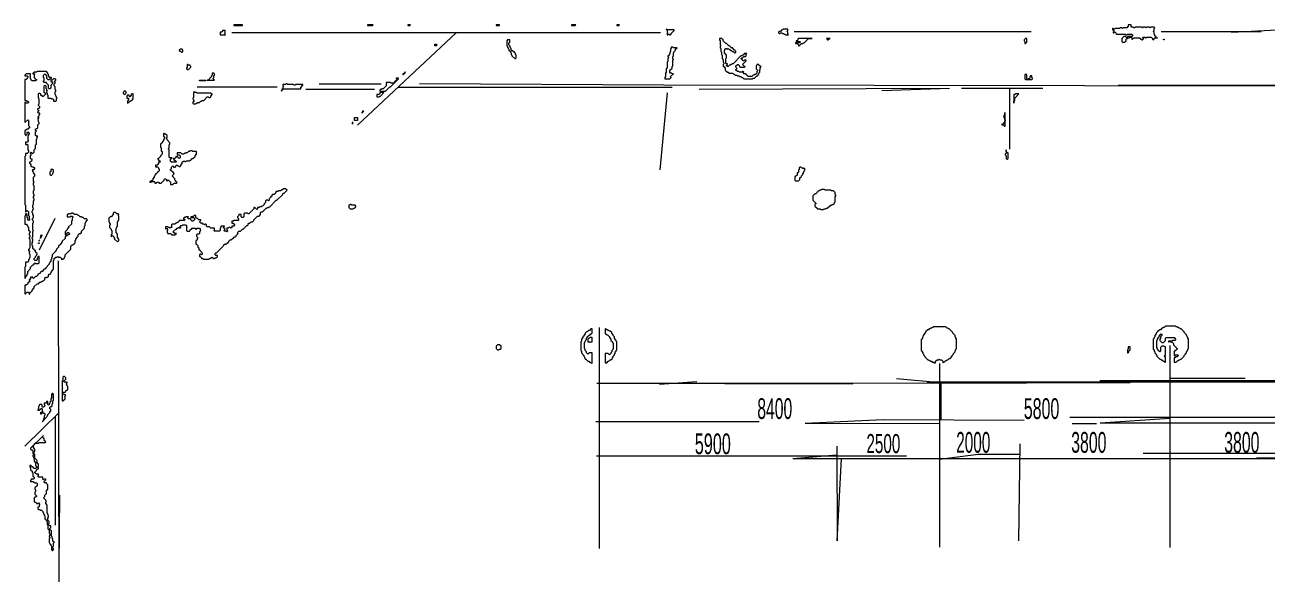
# Model space of a CAD drawing. Extents: x 6 to 4781, y 1 to 3386.
# Drawn here: x 6 to 1735, y 2622 to 3386 of the extents above; entities that cross this region are included whole.
import ezdxf

# ---------------------------------------------------------------- set-up
doc = ezdxf.new("R2010")
doc.units = 0
for name, color, linetype, lineweight in [('OCR_TEXT', 6, 'Continuous', 0), ('TRACE_CURVE', 3, 'Continuous', 0), ('TRACE_STRAIGHT', 5, 'Continuous', 0), ('TRACE_TEXT_SYMBOL', 6, 'Continuous', 0)]:
    doc.layers.add(name, color=color, linetype=linetype, lineweight=lineweight)
doc.styles.add('wqy-unicode', font='wqy-unicode.lff')

msp = doc.modelspace()

# ---------------------------------------------------------------- linework, layer by layer
at = {"layer": 'TRACE_CURVE', "color": 3}
for points in [[(23, 3321), (22, 3320), (19, 3320), (18, 3319), (17, 3319), (17, 3318), (19, 3318), (20, 3317), (19, 3316), (19, 3313), (20, 3312), (20, 3311), (21, 3311), (22, 3310), (22, 3309), (21, 3308), (16, 3308), (15, 3309), (15, 3310), (14, 3311), (14, 3314), (13, 3315), (14, 3316), (14, 3318), (8, 3318), (6, 3316), (6, 3315), (9, 3315), (10, 3314), (10, 3313), (9, 3312), (9, 3311), (8, 3310), (6, 3310), (6, 3281), (8, 3281), (9, 3280), (10, 3280), (11, 3279), (11, 3278), (10, 3277), (8, 3277), (7, 3278), (6, 3278), (6, 3250), (10, 3254), (11, 3253), (11, 3252), (12, 3251), (11, 3250), (11, 3246), (13, 3244), (10, 3241), (9, 3241), (7, 3239), (6, 3239), (6, 3234), (7, 3233), (7, 3232), (9, 3234), (9, 3236), (10, 3237), (12, 3235), (12, 3234)], [(38, 3310), (40, 3310), (41, 3311), (42, 3311), (43, 3312), (43, 3313), (41, 3313), (39, 3315), (39, 3317), (38, 3318), (38, 3319), (36, 3321), (23, 3321)], [(35, 3298), (36, 3297), (36, 3295), (37, 3294), (36, 3293), (36, 3292), (37, 3291), (37, 3289), (38, 3288), (38, 3284), (42, 3284), (43, 3283), (45, 3283), (46, 3282), (46, 3280), (49, 3280), (50, 3281), (50, 3283), (51, 3284), (50, 3285), (50, 3286), (49, 3287), (49, 3288), (48, 3289), (48, 3293), (49, 3294), (49, 3295), (48, 3296), (48, 3300), (47, 3301), (47, 3304), (48, 3305), (48, 3306), (47, 3307), (49, 3309), (49, 3310), (48, 3311), (46, 3311), (44, 3309), (42, 3309), (42, 3307), (43, 3307), (45, 3305), (42, 3302), (42, 3298), (41, 3297), (40, 3297), (39, 3298), (39, 3302), (36, 3305), (36, 3306), (33, 3306), (32, 3307), (32, 3308), (33, 3309), (33, 3312), (32, 3313), (32, 3316), (34, 3318), (35, 3317), (35, 3316), (36, 3315), (36, 3312), (38, 3310)], [(14, 3208), (15, 3209), (17, 3207), (19, 3209), (19, 3212), (21, 3214), (21, 3219), (22, 3220), (22, 3227), (23, 3228), (23, 3230), (24, 3231), (22, 3231), (21, 3232), (21, 3237), (22, 3238), (21, 3239), (21, 3241), (22, 3242), (23, 3242), (24, 3243), (24, 3247), (26, 3249), (26, 3250), (25, 3251), (25, 3254), (24, 3255), (26, 3257), (25, 3257), (24, 3258), (26, 3260), (26, 3261), (27, 3262), (27, 3263), (25, 3263), (24, 3264), (24, 3265), (26, 3267), (25, 3267), (24, 3268), (24, 3269), (25, 3270), (26, 3270), (27, 3271), (27, 3272), (25, 3274), (25, 3275), (26, 3276), (26, 3283), (25, 3284), (25, 3290), (26, 3291), (27, 3291), (28, 3290), (28, 3288), (29, 3288), (30, 3287), (32, 3287), (35, 3290), (33, 3292), (33, 3301), (34, 3302), (35, 3301), (35, 3298)], [(12, 3234), (11, 3233), (11, 3232), (10, 3231), (10, 3226), (11, 3225), (9, 3223), (7, 3223), (7, 3220), (8, 3219), (9, 3220), (10, 3219), (10, 3212), (11, 3211), (11, 3209), (9, 3207), (7, 3207), (7, 3204), (6, 3203), (6, 3136), (7, 3135), (7, 3126), (9, 3128), (11, 3126), (11, 3121), (12, 3120), (12, 3117), (13, 3116), (11, 3114), (10, 3115), (10, 3117), (9, 3118), (9, 3122), (8, 3123), (7, 3123), (7, 3121), (6, 3120), (6, 3109), (8, 3109), (9, 3108), (9, 3107), (10, 3106), (10, 3105), (11, 3104), (11, 3100), (12, 3100), (13, 3099), (13, 3097), (12, 3096), (12, 3094), (13, 3093), (13, 3091), (12, 3090), (12, 3089), (13, 3088), (13, 3076), (12, 3075), (12, 3074), (11, 3073), (11, 3072), (13, 3070), (12, 3069), (12, 3068), (13, 3067)], [(17, 3101), (17, 3110), (18, 3111), (18, 3113), (17, 3114), (17, 3115), (16, 3116), (18, 3118), (18, 3121), (17, 3122), (17, 3124), (16, 3125), (16, 3127), (17, 3128), (17, 3129), (18, 3130), (18, 3131), (17, 3132), (17, 3135), (18, 3136), (18, 3141), (19, 3142), (19, 3144), (18, 3145), (18, 3147), (19, 3148), (19, 3150), (18, 3151), (18, 3155), (19, 3156), (19, 3162), (18, 3163), (18, 3166), (19, 3167), (18, 3168), (18, 3174), (20, 3176), (20, 3178), (18, 3180), (18, 3181), (17, 3182), (17, 3183), (16, 3184), (17, 3185), (19, 3185), (20, 3186), (20, 3187), (19, 3187), (18, 3188), (16, 3188), (15, 3189), (15, 3192), (14, 3192), (13, 3193), (13, 3195), (16, 3198), (16, 3199), (15, 3199), (14, 3200), (14, 3204), (15, 3205), (15, 3206), (14, 3207), (14, 3208)], [(13, 3067), (13, 3062), (12, 3061), (12, 3060), (11, 3059), (11, 3057), (10, 3056), (7, 3056), (7, 3050), (6, 3049), (6, 3033), (7, 3034), (7, 3035), (8, 3036), (8, 3037), (9, 3038), (9, 3039), (10, 3040), (10, 3043), (14, 3047), (14, 3049), (17, 3052), (18, 3052), (19, 3053), (19, 3054), (20, 3055), (21, 3054), (25, 3054), (26, 3055), (26, 3064), (24, 3064), (24, 3062), (23, 3061), (23, 3059), (22, 3058), (20, 3058), (19, 3059), (19, 3061), (21, 3063), (21, 3064), (22, 3065), (22, 3066), (23, 3067), (23, 3068), (21, 3070), (21, 3072), (20, 3072), (19, 3073), (19, 3074), (18, 3074), (17, 3075), (17, 3078), (16, 3079), (16, 3083), (17, 3084), (16, 3085), (17, 3086), (17, 3088), (16, 3089), (16, 3090), (17, 3091), (17, 3099), (18, 3100), (17, 3101)], [(32, 2815), (14, 2797), (14, 2796), (15, 2795), (16, 2795), (17, 2794), (17, 2790), (18, 2789), (18, 2788), (17, 2787), (17, 2786), (18, 2785), (18, 2784), (19, 2783), (19, 2779), (21, 2777), (21, 2773), (22, 2772), (22, 2770), (21, 2769), (19, 2769), (17, 2771), (16, 2771), (15, 2772), (15, 2773), (13, 2773), (13, 2771), (14, 2770), (14, 2767), (16, 2765), (16, 2764), (17, 2763), (17, 2758), (18, 2758), (19, 2757), (19, 2755), (18, 2754), (15, 2754), (15, 2753), (14, 2752), (14, 2751), (17, 2751), (18, 2750), (19, 2750), (20, 2749), (22, 2749), (23, 2748), (23, 2745), (20, 2742), (20, 2740), (21, 2739), (21, 2737), (20, 2736), (20, 2733), (22, 2731), (22, 2730), (21, 2729), (20, 2729), (19, 2728), (19, 2723), (20, 2722), (21, 2722), (22, 2721), (22, 2720)], [(23, 2779), (23, 2780), (19, 2784), (20, 2785), (20, 2788), (19, 2789), (19, 2792), (20, 2793), (20, 2796), (18, 2798), (18, 2801), (21, 2804), (25, 2804), (26, 2805), (31, 2805), (32, 2804), (33, 2805), (34, 2805), (35, 2806), (33, 2808), (33, 2811), (32, 2811), (31, 2812), (31, 2814), (32, 2815)], [(43, 2682), (42, 2683), (41, 2683), (40, 2684), (41, 2685), (41, 2686), (42, 2687), (42, 2689), (41, 2689), (39, 2691), (39, 2692), (40, 2693), (40, 2695), (38, 2697), (38, 2700), (39, 2701), (39, 2702), (38, 2703), (39, 2704), (38, 2705), (38, 2706), (37, 2707), (37, 2718), (35, 2720), (35, 2722), (36, 2723), (35, 2724), (35, 2725), (32, 2728), (34, 2730), (34, 2732), (36, 2734), (36, 2738), (38, 2740), (38, 2746), (36, 2748), (36, 2749), (34, 2749), (33, 2750), (33, 2751), (35, 2753), (35, 2754), (33, 2754), (32, 2753), (31, 2754), (31, 2757), (25, 2757), (24, 2758), (25, 2759), (25, 2761), (22, 2761), (20, 2763), (20, 2764), (22, 2766), (22, 2767), (23, 2768), (24, 2768), (25, 2769), (25, 2770), (24, 2771), (25, 2772), (25, 2775), (22, 2778), (23, 2779)], [(22, 2720), (24, 2720), (25, 2721), (27, 2719), (26, 2718), (26, 2716), (25, 2715), (24, 2715), (24, 2713), (25, 2712), (27, 2712), (28, 2711), (29, 2711), (31, 2709), (31, 2708), (32, 2707), (32, 2706), (33, 2705), (33, 2704), (34, 2703), (34, 2699), (36, 2697), (36, 2696), (37, 2695), (37, 2691), (38, 2690), (38, 2685), (40, 2683), (40, 2679), (41, 2678), (41, 2676), (40, 2675), (40, 2674), (41, 2673), (41, 2672), (40, 2671), (40, 2666), (41, 2665), (41, 2664), (42, 2663), (42, 2662), (44, 2660), (43, 2659), (43, 2656), (44, 2655), (45, 2655), (46, 2656), (46, 2657), (45, 2658), (45, 2660), (46, 2661), (46, 2665), (47, 2666), (47, 2667), (46, 2667), (45, 2668), (45, 2671), (44, 2672), (44, 2674), (43, 2675), (43, 2679), (42, 2680), (43, 2681), (43, 2682)]]:
    msp.add_lwpolyline(points, dxfattribs=at)
at = {"layer": 'TRACE_STRAIGHT', "color": 5}
for p, q in [((294, 3375.4), (891, 3375.4)), ((469, 3246.6), (606.8, 3375.4)), ((1077, 3376.9), (1407, 3376.9)), ((1588, 3377), (1727, 3377)), ((1685.7, 3376), (1767.7, 3380)), ((415.6, 3303.9), (501.9, 3303.9)), ((555.3, 3304.6), (895.8, 3302.6)), ((246.1, 3300), (357.1, 3300)), ((397, 3296.5), (493, 3296.5)), ((525.3, 3299.2), (907.3, 3299.2)), ((900.3, 3291.4), (890, 3184.4)), ((895.8, 3302.6), (2296.9, 3300.6)), ((944.8, 3296.6), (1293.5, 3297.9)), ((1199.3, 3294.9), (1293.5, 3297.9)), ((1310, 3298), (1423, 3298)), ((1377, 3298), (1377, 3213)), ((1528, 3302.3), (2284.6, 3302.7)), ((26.3, 3073.2), (48.3, 3117.1)), ((52.2, 3057.9), (53.4, 2573.7)), ((805.4, 2965), (805.4, 2657.5)), ((1600, 2940), (1600, 2658.8)), ((1279.5, 2915), (1279.5, 2659.4)), ((889.4, 2886.4), (941.5, 2889.8)), ((1219.3, 2894.3), (1281.4, 2888.6)), ((1262, 2889.5), (1961.3, 2889.5)), ((1279.5, 2888.6), (1544.6, 2888.6)), ((1281.4, 2889.5), (1281.4, 2836.6)), ((1502.5, 2891.1), (2618, 2891.1)), ((1600, 2894.4), (1705.1, 2894.4)), ((802.5, 2887.5), (1400.5, 2888.2)), ((802.5, 2887.5), (1158.7, 2886.9)), ((6, 2800), (54, 2847)), ((48.1, 2841.2), (48.1, 2690.2)), ((1092.3, 2831.9), (1200.7, 2836.9)), ((1200.7, 2836.9), (1397, 2836.2)), ((1460.7, 2840.2), (2445, 2840.2)), ((1503, 2832.3), (1600, 2838.9)), ((801, 2834.1), (1028.1, 2834.1)), ((1092.3, 2831.9), (1279.5, 2831.3)), ((1464, 2831.5), (1498, 2831.5)), ((1503, 2832.3), (1901, 2832.3)), ((1389.6, 2668.5), (1391.5, 2803)), ((801.9, 2786.6), (1233.5, 2786.6)), ((1075.3, 2783), (1136.6, 2788)), ((1136.6, 2800), (1137.1, 2668.3)), ((1279.5, 2781.7), (1333.1, 2789)), ((1333.1, 2789), (1391.3, 2789)), ((1563, 2790), (1888, 2790)), ((1075.3, 2783), (1815.5, 2783)), ((1137.1, 2668.3), (1143, 2783)), ((1720.5, 2783.6), (2703, 2783.6)), ((53.4, 2573.7), (54.6, 2731.6))]:
    msp.add_line(p, q, dxfattribs=at)
at = {"layer": 'TRACE_TEXT_SYMBOL', "color": 6}
for points in [[(281, 3378), (281, 3377), (280, 3376), (278, 3376), (278, 3372), (284, 3372), (285, 3371), (285, 3374), (284, 3375), (285, 3376), (285, 3378)], [(297, 3386), (297, 3385), (309, 3385), (309, 3386)], [(483, 3386), (483, 3385), (490, 3385), (491, 3386)], [(539, 3386), (539, 3385), (542, 3385), (543, 3386)], [(662, 3386), (662, 3385), (667, 3385), (667, 3386)], [(767, 3386), (767, 3385), (772, 3385), (773, 3386)], [(830, 3386), (830, 3385), (833, 3385), (834, 3386)], [(899, 3380), (900, 3379), (900, 3376), (901, 3375), (900, 3374), (900, 3372), (901, 3372), (902, 3373), (903, 3373), (904, 3372), (905, 3372), (906, 3373), (906, 3374), (910, 3378), (910, 3379), (900, 3379)], [(1062, 3380), (1061, 3379), (1060, 3379), (1058, 3377), (1056, 3377), (1055, 3376), (1055, 3375), (1056, 3374), (1057, 3374), (1058, 3375), (1060, 3375), (1061, 3374), (1062, 3374), (1063, 3373), (1064, 3373), (1065, 3372), (1069, 3372), (1068, 3373), (1068, 3376), (1067, 3377), (1068, 3378), (1068, 3380)], [(577, 3359), (579, 3359), (579, 3357), (577, 3357)], [(678, 3365), (677, 3364), (677, 3357), (678, 3356), (678, 3355), (679, 3354), (679, 3353), (680, 3352), (680, 3351), (682, 3349), (682, 3348), (683, 3347), (683, 3345), (684, 3344), (684, 3343), (688, 3339), (689, 3339), (690, 3340), (690, 3344), (689, 3345), (689, 3346), (688, 3347), (688, 3348), (687, 3348), (685, 3350), (684, 3350), (683, 3351), (683, 3353), (682, 3354), (682, 3355), (681, 3356), (681, 3357), (680, 3358), (680, 3361), (681, 3362), (681, 3365)], [(1083, 3367), (1082, 3366), (1082, 3365), (1081, 3364), (1080, 3364), (1080, 3363), (1085, 3363), (1086, 3362), (1085, 3361), (1079, 3361), (1079, 3360), (1081, 3360), (1083, 3358), (1083, 3357), (1084, 3357), (1087, 3360), (1089, 3360), (1090, 3361), (1091, 3361), (1097, 3367), (1102, 3367)], [(1122, 3367), (1123, 3366), (1123, 3365), (1124, 3365), (1126, 3367), (1127, 3367)], [(1399, 3367), (1397, 3365), (1397, 3364), (1398, 3363), (1398, 3360), (1399, 3360), (1401, 3362), (1401, 3367)], [(1591, 3366), (1592, 3366), (1592, 3365), (1591, 3365)], [(222, 3352), (221, 3351), (221, 3350), (222, 3350), (224, 3348), (225, 3348), (226, 3349), (226, 3351), (225, 3352)], [(906, 3355), (906, 3353), (905, 3352), (905, 3349), (904, 3348), (904, 3346), (903, 3345), (903, 3344), (902, 3343), (901, 3343), (901, 3342), (902, 3341), (902, 3340), (901, 3339), (901, 3335), (900, 3334), (900, 3326), (899, 3325), (899, 3320), (898, 3319), (898, 3314), (897, 3313), (897, 3311), (904, 3311), (906, 3313), (905, 3314), (909, 3318), (907, 3318), (906, 3319), (905, 3319), (904, 3320), (904, 3323), (907, 3326), (907, 3328), (908, 3329), (908, 3337), (909, 3338), (908, 3339), (908, 3342), (909, 3343), (909, 3347), (910, 3348), (910, 3349), (912, 3351), (912, 3352), (914, 3354), (909, 3354), (908, 3355)], [(232, 3331), (232, 3327), (231, 3326), (231, 3325), (232, 3324), (234, 3324), (237, 3327), (237, 3328), (236, 3329), (236, 3330), (234, 3330), (233, 3331)], [(249, 3309), (258, 3309), (258, 3308), (249, 3308)], [(267, 3319), (267, 3316), (266, 3315), (266, 3314), (261, 3309), (260, 3309), (270, 3309), (268, 3311), (268, 3312), (269, 3313), (269, 3315), (270, 3316), (270, 3318), (269, 3319)], [(370, 3304), (369, 3303), (365, 3303), (365, 3301), (366, 3300), (365, 3299), (365, 3297), (364, 3296), (364, 3295), (363, 3294), (366, 3297), (390, 3297), (390, 3299), (393, 3302), (393, 3303), (383, 3303), (382, 3302), (381, 3302), (380, 3303), (372, 3303), (371, 3304)], [(523, 3312), (523, 3311), (524, 3310), (524, 3309), (523, 3308), (522, 3308), (519, 3305), (516, 3305), (515, 3306), (509, 3306), (509, 3305), (510, 3304), (509, 3303), (509, 3301), (505, 3297), (503, 3297), (502, 3296), (501, 3296), (500, 3295), (500, 3294), (508, 3294), (514, 3300), (515, 3300), (526, 3311), (526, 3312)], [(535, 3320), (535, 3319), (534, 3318), (532, 3318), (532, 3317), (533, 3317), (536, 3320)], [(1398, 3317), (1398, 3311), (1399, 3310), (1408, 3310), (1409, 3311), (1409, 3312), (1408, 3313), (1408, 3315), (1406, 3315), (1405, 3314), (1405, 3312), (1404, 3311), (1403, 3311), (1402, 3310), (1401, 3311), (1401, 3317)], [(144, 3294), (144, 3293), (143, 3292), (143, 3291), (145, 3289), (147, 3291), (147, 3293), (146, 3294)], [(155, 3290), (154, 3289), (154, 3288), (152, 3286), (151, 3287), (151, 3288), (149, 3288), (148, 3287), (148, 3284), (150, 3284), (151, 3283), (150, 3282), (150, 3281), (149, 3280), (149, 3277), (152, 3280), (153, 3280), (154, 3281), (155, 3281), (157, 3283), (157, 3290)], [(242, 3293), (241, 3292), (241, 3285), (240, 3284), (240, 3283), (241, 3282), (241, 3281), (242, 3280), (241, 3279), (240, 3279), (240, 3277), (241, 3276), (244, 3276), (245, 3277), (246, 3277), (247, 3278), (249, 3278), (251, 3280), (252, 3280), (253, 3281), (255, 3281), (260, 3286), (261, 3286), (262, 3285), (264, 3285), (265, 3286), (265, 3287), (267, 3289), (267, 3290), (266, 3290), (265, 3291), (246, 3291), (245, 3292), (243, 3292)], [(500, 3292), (500, 3290), (499, 3289), (496, 3289), (496, 3286), (499, 3286), (500, 3287), (501, 3287), (506, 3292)], [(1385, 3290), (1384, 3289), (1383, 3289), (1383, 3277), (1383, 3280), (1384, 3281), (1384, 3284), (1390, 3290)], [(465, 3257), (469, 3257), (469, 3253), (465, 3253)], [(476, 3266), (476, 3265), (475, 3264), (475, 3263), (478, 3266)], [(1371, 3264), (1370, 3263), (1370, 3261), (1369, 3260), (1369, 3257), (1370, 3256), (1370, 3255), (1371, 3254), (1371, 3253), (1370, 3252), (1370, 3251), (1369, 3250), (1369, 3249), (1368, 3248), (1366, 3248), (1366, 3247), (1368, 3247), (1370, 3245), (1371, 3245)], [(463, 3251), (462, 3250), (462, 3248), (462, 3250)], [(1372, 3212), (1372, 3207), (1371, 3206), (1371, 3205), (1372, 3204), (1372, 3200), (1373, 3199), (1374, 3199), (1375, 3200), (1375, 3208), (1374, 3208), (1372, 3210)], [(42, 3185), (42, 3182), (41, 3181), (41, 3178), (42, 3177), (43, 3177), (45, 3179), (45, 3180), (46, 3181), (46, 3184), (45, 3185)], [(1085, 3188), (1084, 3187), (1084, 3185), (1083, 3184), (1083, 3181), (1082, 3180), (1081, 3180), (1081, 3177), (1079, 3175), (1078, 3175), (1078, 3170), (1079, 3169), (1083, 3169), (1085, 3171), (1085, 3173), (1087, 3175), (1087, 3176), (1089, 3178), (1089, 3179), (1090, 3180), (1090, 3181), (1091, 3182), (1091, 3183), (1092, 3184), (1092, 3186), (1089, 3186), (1088, 3187), (1087, 3187), (1086, 3188)], [(1115, 3157), (1114, 3156), (1113, 3156), (1112, 3155), (1111, 3155), (1107, 3151), (1106, 3151), (1103, 3148), (1103, 3142), (1107, 3138), (1107, 3137), (1106, 3136), (1106, 3134), (1109, 3131), (1109, 3130), (1113, 3130), (1114, 3129), (1118, 3129), (1119, 3130), (1121, 3130), (1122, 3131), (1123, 3131), (1126, 3134), (1127, 3134), (1128, 3135), (1129, 3135), (1130, 3136), (1131, 3136), (1133, 3138), (1133, 3139), (1134, 3140), (1134, 3147), (1135, 3148), (1135, 3149), (1134, 3150), (1134, 3153), (1132, 3155), (1129, 3155), (1128, 3156), (1120, 3156), (1119, 3157)], [(459, 3136), (458, 3135), (457, 3135), (457, 3132), (459, 3130), (463, 3130), (464, 3131), (465, 3131), (467, 3133), (467, 3134), (466, 3135), (461, 3135), (460, 3136)], [(130, 3125), (129, 3124), (129, 3122), (126, 3119), (125, 3119), (123, 3117), (123, 3112), (124, 3111), (124, 3110), (125, 3109), (125, 3108), (124, 3107), (124, 3104), (126, 3102), (126, 3101), (127, 3100), (127, 3095), (126, 3094), (126, 3091), (128, 3093), (130, 3091), (130, 3090), (131, 3089), (131, 3088), (135, 3084), (137, 3086), (137, 3088), (135, 3090), (135, 3095), (133, 3097), (133, 3099), (132, 3100), (133, 3101), (133, 3103), (134, 3104), (134, 3105), (135, 3106), (135, 3112), (136, 3113), (136, 3114), (137, 3115), (137, 3120), (136, 3121), (137, 3122), (136, 3123), (134, 3123), (132, 3125)], [(25, 3083), (26, 3083), (26, 3082), (25, 3082)], [(27, 3087), (26, 3086), (26, 3085), (26, 3086)], [(30, 3094), (29, 3093), (28, 3093), (28, 3089), (28, 3090), (29, 3091), (29, 3092), (30, 3093)], [(794, 2963), (792, 2961), (791, 2961), (789, 2959), (788, 2959), (786, 2957), (786, 2956), (784, 2954), (784, 2953), (783, 2952), (783, 2951), (781, 2949), (781, 2946), (780, 2945), (780, 2933), (781, 2932), (781, 2930), (783, 2928), (783, 2927), (784, 2926), (784, 2925), (785, 2924), (785, 2923), (786, 2922), (786, 2921), (787, 2921), (790, 2918), (791, 2918), (792, 2917), (793, 2917), (794, 2916), (795, 2916), (796, 2915), (796, 2930), (792, 2930), (790, 2928), (788, 2930), (788, 2931), (786, 2933), (786, 2935), (785, 2936), (785, 2944), (786, 2945), (786, 2946), (787, 2947), (787, 2948), (788, 2949), (788, 2950), (789, 2951), (789, 2952), (792, 2955), (793, 2955), (794, 2956), (795, 2956), (796, 2957), (796, 2963)], [(814, 2963), (814, 2956), (815, 2956), (816, 2955), (817, 2955), (820, 2952), (820, 2951), (822, 2949), (822, 2947), (824, 2945), (824, 2944), (825, 2943), (825, 2935), (823, 2933), (823, 2931), (822, 2930), (822, 2929), (820, 2927), (818, 2929), (814, 2929), (814, 2916), (816, 2916), (818, 2918), (819, 2918), (821, 2920), (822, 2920), (824, 2922), (824, 2923), (825, 2924), (825, 2925), (827, 2927), (827, 2928), (828, 2929), (828, 2931), (829, 2932), (829, 2933), (830, 2934), (830, 2945), (829, 2946), (829, 2947), (828, 2948), (828, 2949), (827, 2950), (827, 2952), (825, 2954), (825, 2955), (823, 2957), (823, 2958), (821, 2960), (820, 2960), (819, 2961), (818, 2961), (817, 2962), (816, 2962), (815, 2963)], [(664, 2941), (662, 2939), (662, 2936), (664, 2934), (666, 2934), (667, 2935), (668, 2935), (669, 2936), (669, 2939), (667, 2941)], [(793, 2951), (792, 2950), (791, 2950), (790, 2949), (790, 2945), (792, 2945), (793, 2944), (794, 2945), (796, 2945), (796, 2951)], [(1542, 2938), (1542, 2935), (1541, 2934), (1541, 2930), (1542, 2930), (1543, 2931), (1543, 2932), (1545, 2934), (1545, 2938)], [(60, 2897), (59, 2896), (59, 2892), (58, 2891), (58, 2882), (59, 2881), (58, 2880), (58, 2863), (59, 2863), (62, 2866), (62, 2867), (61, 2868), (62, 2869), (62, 2870), (63, 2871), (62, 2871), (61, 2872), (60, 2872), (59, 2873), (59, 2874), (60, 2875), (62, 2875), (63, 2876), (63, 2877), (64, 2878), (65, 2878), (66, 2879), (66, 2883), (65, 2884), (65, 2885), (64, 2886), (64, 2887), (65, 2888), (65, 2889), (61, 2889), (60, 2890), (63, 2893), (63, 2895), (61, 2897)]]:
    msp.add_lwpolyline(points, close=True, dxfattribs=at)
for points in [[(1542, 3386), (1542, 3384), (1540, 3382), (1535, 3382), (1534, 3381), (1533, 3382), (1531, 3382), (1530, 3381), (1524, 3381), (1523, 3380), (1522, 3380), (1521, 3381), (1520, 3381), (1520, 3379), (1521, 3379), (1522, 3378), (1522, 3377), (1521, 3376), (1521, 3375), (1522, 3375), (1523, 3376), (1524, 3376), (1525, 3375), (1525, 3374), (1526, 3373), (1538, 3373), (1539, 3372), (1540, 3372), (1541, 3373), (1547, 3373), (1548, 3372), (1548, 3371), (1547, 3370), (1541, 3370), (1541, 3369), (1540, 3368), (1538, 3370), (1536, 3370), (1533, 3367), (1533, 3363), (1535, 3361), (1536, 3362), (1537, 3362), (1539, 3364), (1539, 3366), (1540, 3367), (1541, 3367), (1542, 3368), (1544, 3368), (1545, 3369), (1546, 3369), (1547, 3368), (1547, 3366), (1548, 3366), (1550, 3368), (1558, 3368), (1559, 3367), (1559, 3366), (1560, 3366), (1561, 3365), (1562, 3365), (1564, 3367), (1563, 3367), (1562, 3368)], [(1562, 3368), (1563, 3369), (1565, 3369), (1566, 3368), (1567, 3368), (1568, 3369), (1574, 3369), (1576, 3367), (1576, 3366), (1577, 3365), (1578, 3366), (1578, 3367), (1579, 3368), (1583, 3368), (1582, 3368), (1579, 3371), (1579, 3372), (1578, 3373), (1578, 3376), (1577, 3377), (1578, 3378), (1578, 3381), (1579, 3382), (1578, 3383), (1573, 3383), (1572, 3382), (1571, 3383), (1568, 3383), (1567, 3382), (1566, 3383), (1563, 3383), (1562, 3382), (1561, 3383), (1552, 3383), (1551, 3382), (1550, 3382), (1549, 3383), (1547, 3383), (1546, 3384), (1546, 3386), (1542, 3386)], [(973, 3367), (973, 3365), (974, 3364), (974, 3358), (975, 3357), (974, 3356), (974, 3354), (975, 3353), (975, 3349), (976, 3348), (976, 3345), (977, 3344), (977, 3339), (978, 3338), (978, 3334), (979, 3333), (979, 3332), (978, 3331), (978, 3328), (979, 3328), (981, 3326), (981, 3323), (984, 3320), (985, 3320), (986, 3319), (991, 3319), (992, 3318), (993, 3318), (995, 3316), (997, 3316), (998, 3315), (1000, 3315), (1001, 3314), (1003, 3314), (1004, 3313), (1005, 3313), (1007, 3311), (1019, 3311), (1020, 3312), (1022, 3312), (1025, 3315), (1026, 3315), (1027, 3316), (1027, 3317), (1028, 3318), (1028, 3319), (1029, 3320), (1029, 3324), (1030, 3325), (1029, 3326), (1031, 3328), (1030, 3328), (1028, 3330), (1028, 3331), (1025, 3331), (1025, 3330), (1024, 3329), (1024, 3325), (1026, 3323), (1026, 3322), (1025, 3321), (1025, 3319), (1023, 3317), (1022, 3317)], [(983, 3330), (984, 3331), (984, 3332), (983, 3332), (982, 3333), (982, 3339), (983, 3340), (983, 3344), (980, 3347), (980, 3351), (982, 3353), (983, 3353), (984, 3352), (985, 3353), (986, 3352), (987, 3352), (988, 3351), (989, 3351), (991, 3349), (992, 3349), (994, 3347), (995, 3347), (996, 3348), (996, 3349), (995, 3350), (995, 3351), (994, 3351), (991, 3354), (990, 3354), (987, 3357), (986, 3357), (983, 3360), (982, 3360), (978, 3364), (978, 3365), (976, 3367), (973, 3367)], [(1022, 3317), (1021, 3316), (1020, 3316), (1018, 3314), (1013, 3314), (1011, 3316), (1011, 3317), (1010, 3317), (1009, 3318), (1007, 3318), (1006, 3319), (1007, 3320), (1006, 3321), (1005, 3321), (1004, 3320), (1001, 3320), (1000, 3321), (998, 3321), (996, 3323), (996, 3324), (997, 3325), (997, 3326), (996, 3327), (996, 3329), (998, 3331), (999, 3331), (1001, 3329), (1001, 3328), (1002, 3327), (1008, 3327), (1009, 3328), (1008, 3328), (1005, 3331), (1010, 3336), (1010, 3337), (1008, 3337), (1007, 3336), (1006, 3336), (1005, 3337), (1005, 3338), (1004, 3338), (1003, 3339), (1004, 3340), (1005, 3340), (1007, 3342), (1009, 3342), (1010, 3343), (1010, 3345), (1011, 3346), (1008, 3346), (1006, 3344), (1005, 3344), (1004, 3343), (1003, 3343), (992, 3332), (991, 3332), (990, 3331), (989, 3331), (988, 3330), (987, 3330), (985, 3328), (984, 3328), (983, 3329), (983, 3330)], [(199, 3235), (199, 3231), (201, 3229), (200, 3228), (200, 3227), (199, 3226), (199, 3225), (197, 3223), (197, 3222), (195, 3220), (195, 3216), (196, 3215), (196, 3211), (197, 3210), (197, 3206), (195, 3204), (195, 3203), (192, 3200), (191, 3200), (191, 3199), (193, 3197), (194, 3197), (195, 3196), (194, 3195), (192, 3195), (192, 3193), (190, 3191), (188, 3191), (188, 3189), (189, 3188), (190, 3189), (192, 3187), (192, 3186), (193, 3185), (193, 3183), (191, 3181), (190, 3181), (190, 3180), (189, 3179), (188, 3179), (188, 3178), (187, 3177), (187, 3176), (186, 3175), (186, 3174), (184, 3172), (184, 3170), (183, 3169), (182, 3169), (181, 3168), (180, 3168), (180, 3167), (182, 3167), (183, 3168), (186, 3168), (187, 3167), (187, 3166), (189, 3166), (190, 3167), (192, 3167), (193, 3166), (196, 3166), (200, 3170), (200, 3171)], [(234, 3210), (232, 3208), (230, 3208), (229, 3207), (228, 3207), (227, 3206), (225, 3206), (223, 3208), (218, 3208), (218, 3206), (219, 3205), (221, 3205), (222, 3204), (222, 3201), (221, 3200), (219, 3202), (219, 3203), (216, 3203), (216, 3201), (215, 3200), (213, 3200), (213, 3199), (214, 3198), (215, 3198), (217, 3196), (216, 3195), (210, 3195), (209, 3196), (209, 3199), (211, 3201), (208, 3201), (207, 3202), (207, 3212), (206, 3213), (206, 3214), (207, 3215), (207, 3219), (208, 3220), (208, 3222), (204, 3226), (204, 3227), (203, 3228), (203, 3229), (204, 3230), (204, 3232), (202, 3234), (201, 3234), (200, 3235), (199, 3235)], [(200, 3171), (201, 3172), (202, 3172), (203, 3171), (203, 3169), (204, 3169), (205, 3170), (206, 3170), (209, 3167), (209, 3164), (212, 3164), (214, 3166), (217, 3166), (218, 3167), (217, 3167), (216, 3168), (216, 3169), (215, 3170), (215, 3172), (211, 3176), (214, 3179), (213, 3180), (213, 3181), (212, 3181), (209, 3184), (209, 3185), (210, 3186), (210, 3188), (212, 3190), (213, 3189), (213, 3188), (215, 3188), (216, 3189), (216, 3190), (217, 3191), (218, 3191), (219, 3190), (220, 3190), (221, 3189), (222, 3189), (223, 3190), (223, 3191), (225, 3193), (225, 3195), (226, 3196), (227, 3196), (228, 3197), (229, 3196), (230, 3196), (231, 3197), (235, 3197), (236, 3198), (237, 3198), (239, 3200), (240, 3200), (243, 3203), (243, 3204), (245, 3206), (245, 3210), (240, 3210), (239, 3211), (236, 3211), (235, 3210), (234, 3210)], [(289, 3083), (290, 3084), (290, 3085), (292, 3087), (293, 3087), (295, 3089), (296, 3089), (298, 3091), (299, 3091), (300, 3092), (300, 3093), (303, 3096), (302, 3097), (304, 3099), (306, 3099), (309, 3102), (310, 3102), (315, 3107), (316, 3107), (317, 3108), (317, 3109), (318, 3110), (319, 3110), (321, 3112), (323, 3112), (325, 3114), (325, 3115), (330, 3120), (332, 3120), (334, 3122), (334, 3125), (335, 3126), (337, 3126), (342, 3131), (343, 3131), (344, 3132), (345, 3132), (346, 3133), (347, 3133), (356, 3142), (357, 3142), (365, 3150), (365, 3151), (366, 3152), (367, 3152), (371, 3156), (369, 3158), (366, 3158)], [(366, 3158), (364, 3156), (363, 3156), (362, 3155), (359, 3155), (358, 3154), (356, 3154), (355, 3153), (355, 3152), (353, 3150), (351, 3150), (350, 3149), (350, 3148), (349, 3147), (348, 3147), (348, 3146), (346, 3144), (346, 3142), (345, 3141), (344, 3142), (342, 3142), (341, 3141), (341, 3139), (339, 3137), (339, 3136), (337, 3134), (336, 3134), (335, 3133), (333, 3133), (332, 3132), (330, 3132), (330, 3130), (329, 3129), (326, 3132), (325, 3132), (325, 3130), (318, 3123), (317, 3123), (316, 3124), (312, 3124), (311, 3123), (311, 3119), (310, 3118), (308, 3118), (307, 3119), (307, 3122), (304, 3122), (304, 3121), (302, 3119), (302, 3118), (303, 3117), (303, 3116), (304, 3115), (303, 3114), (297, 3114), (296, 3113), (294, 3113), (294, 3110), (296, 3110), (298, 3108), (298, 3107), (297, 3106), (294, 3106), (294, 3104)], [(71, 3124), (70, 3123), (67, 3123), (66, 3122), (65, 3122), (65, 3119), (69, 3119), (70, 3120), (72, 3120), (73, 3119), (73, 3118), (72, 3117), (72, 3114), (71, 3113), (71, 3109), (67, 3105), (67, 3104), (65, 3102), (65, 3101), (62, 3098), (62, 3094), (63, 3094), (66, 3097), (67, 3097), (68, 3096), (68, 3095), (67, 3094), (66, 3094), (64, 3092), (63, 3092), (62, 3091), (62, 3089), (58, 3085), (58, 3084), (56, 3082), (56, 3081), (53, 3078), (53, 3077), (50, 3074), (50, 3073), (49, 3072), (49, 3071), (44, 3066), (44, 3063), (43, 3062), (43, 3060), (42, 3059), (42, 3057), (41, 3056), (41, 3055), (40, 3054), (40, 3053), (35, 3048), (35, 3047), (34, 3046), (33, 3046), (30, 3043), (29, 3043), (28, 3042), (28, 3041), (27, 3040), (26, 3040), (25, 3039), (24, 3039)], [(57, 3061), (57, 3059), (58, 3060), (59, 3060), (61, 3062), (61, 3063), (62, 3064), (62, 3066), (70, 3074), (70, 3078), (72, 3080), (73, 3080), (76, 3083), (76, 3086), (77, 3087), (77, 3088), (79, 3090), (79, 3091), (80, 3092), (80, 3094), (82, 3096), (84, 3096), (85, 3097), (85, 3099), (89, 3103), (89, 3106), (90, 3107), (90, 3110), (91, 3111), (91, 3112), (92, 3113), (92, 3114), (93, 3115), (92, 3116), (89, 3116), (87, 3118), (86, 3118), (85, 3119), (83, 3119), (81, 3121), (80, 3121), (79, 3122), (75, 3122), (73, 3124), (71, 3124)], [(229, 3118), (228, 3118), (227, 3117), (227, 3116), (228, 3116), (229, 3115), (228, 3114), (221, 3114), (221, 3113), (219, 3111), (218, 3111), (217, 3110), (216, 3110), (215, 3109), (211, 3109), (210, 3108), (210, 3106), (211, 3105), (210, 3104), (209, 3104), (208, 3103), (207, 3104), (206, 3104), (205, 3105), (202, 3105), (202, 3102), (203, 3103), (205, 3101), (204, 3100), (204, 3097), (205, 3096), (209, 3096), (210, 3095), (210, 3094), (215, 3094), (217, 3096), (215, 3096), (214, 3097), (213, 3097), (212, 3098), (216, 3102), (217, 3102), (218, 3103), (219, 3103), (220, 3104), (221, 3104), (222, 3103), (223, 3104), (222, 3105), (222, 3106), (223, 3107), (225, 3107), (226, 3108), (230, 3108), (231, 3107), (231, 3105), (232, 3104), (231, 3103), (231, 3100), (232, 3099), (235, 3099), (236, 3100), (236, 3101), (237, 3102)], [(294, 3104), (293, 3103), (292, 3104), (290, 3104), (289, 3103), (287, 3103), (287, 3101), (288, 3100), (288, 3099), (287, 3098), (286, 3099), (284, 3099), (283, 3100), (285, 3102), (284, 3103), (283, 3103), (282, 3104), (284, 3106), (279, 3106), (279, 3104), (278, 3103), (278, 3100), (277, 3099), (270, 3099), (269, 3100), (270, 3101), (270, 3103), (265, 3103), (263, 3105), (260, 3105), (259, 3106), (259, 3108), (258, 3109), (257, 3109), (256, 3108), (255, 3109), (254, 3109), (253, 3110), (251, 3110), (249, 3112), (251, 3114), (251, 3115), (248, 3115), (246, 3117), (245, 3117), (244, 3118), (244, 3121), (242, 3121), (240, 3119), (237, 3119), (237, 3118), (241, 3118), (242, 3117), (242, 3115), (240, 3113), (239, 3113), (237, 3115), (237, 3116), (234, 3116), (233, 3117), (233, 3118), (234, 3119), (230, 3119), (229, 3118)], [(237, 3102), (238, 3102), (239, 3103), (243, 3103), (244, 3102), (245, 3102), (246, 3103), (249, 3103), (250, 3102), (250, 3101), (251, 3100), (249, 3098), (249, 3096), (248, 3095), (246, 3095), (245, 3094), (245, 3092), (247, 3090), (246, 3089), (246, 3087), (245, 3086), (244, 3086), (244, 3081), (245, 3081), (247, 3079), (247, 3077), (248, 3076), (248, 3073), (249, 3073), (253, 3069), (253, 3067), (252, 3066), (251, 3067), (250, 3067), (249, 3066), (249, 3064), (250, 3064), (252, 3062), (252, 3061), (254, 3061), (255, 3060), (262, 3060), (263, 3061), (264, 3061), (265, 3062), (266, 3062), (267, 3063), (269, 3061), (270, 3061), (271, 3062), (272, 3062), (274, 3064), (274, 3065), (272, 3065), (271, 3066), (271, 3068), (272, 3069), (273, 3069), (283, 3079), (283, 3080), (284, 3081), (286, 3081), (288, 3083), (289, 3083)], [(24, 3039), (24, 3038), (22, 3036), (21, 3036), (18, 3033), (17, 3034), (17, 3035), (14, 3035), (14, 3033), (13, 3032), (12, 3032), (12, 3031), (13, 3030), (13, 3029), (12, 3028), (11, 3028), (10, 3027), (10, 3026), (8, 3024), (6, 3024), (6, 3012), (7, 3012), (9, 3014), (11, 3014), (12, 3013), (12, 3011), (13, 3012), (13, 3013), (16, 3016), (16, 3017), (19, 3020), (19, 3022), (23, 3026), (25, 3026), (27, 3028), (28, 3028), (29, 3029), (30, 3029), (31, 3030), (32, 3030), (34, 3032), (34, 3034), (35, 3035), (36, 3034), (37, 3035), (38, 3035), (39, 3036), (39, 3038), (40, 3039), (41, 3039), (42, 3040), (42, 3041), (43, 3042), (43, 3043), (46, 3046), (46, 3058), (47, 3059), (47, 3061), (49, 3063), (51, 3063), (52, 3064), (53, 3063), (55, 3063), (57, 3061)], [(1271, 2966), (1270, 2965), (1269, 2965), (1268, 2964), (1267, 2964), (1266, 2963), (1265, 2963), (1264, 2962), (1263, 2962), (1260, 2959), (1260, 2958), (1257, 2955), (1257, 2954), (1256, 2953), (1256, 2951), (1255, 2950), (1255, 2949), (1254, 2948), (1254, 2933), (1255, 2932), (1255, 2931), (1256, 2930), (1256, 2929), (1257, 2928), (1257, 2927), (1259, 2925), (1259, 2924), (1263, 2920), (1264, 2920), (1265, 2919), (1266, 2919), (1267, 2918), (1268, 2918), (1269, 2917), (1271, 2917), (1272, 2916), (1274, 2916), (1274, 2918), (1276, 2920), (1278, 2920), (1279, 2921), (1280, 2920), (1282, 2920), (1284, 2918), (1284, 2916), (1285, 2917), (1286, 2917), (1288, 2919), (1289, 2919), (1290, 2920), (1291, 2920), (1293, 2922), (1294, 2922), (1297, 2925), (1297, 2926), (1299, 2928), (1299, 2929), (1301, 2931), (1301, 2933), (1302, 2934), (1302, 2935), (1303, 2936), (1303, 2949), (1302, 2950)], [(1302, 2950), (1302, 2951), (1301, 2952), (1301, 2954), (1298, 2957), (1298, 2958), (1293, 2963), (1292, 2963), (1291, 2964), (1290, 2964), (1288, 2966), (1271, 2966)], [(1594, 2967), (1592, 2965), (1591, 2965), (1590, 2964), (1589, 2964), (1587, 2962), (1586, 2962), (1584, 2960), (1583, 2960), (1583, 2959), (1581, 2957), (1581, 2956), (1579, 2954), (1579, 2952), (1578, 2951), (1578, 2950), (1577, 2949), (1577, 2935), (1578, 2934), (1578, 2932), (1579, 2931), (1579, 2930), (1581, 2928), (1581, 2927), (1582, 2926), (1582, 2925), (1586, 2921), (1587, 2921), (1588, 2920), (1589, 2920), (1591, 2918), (1592, 2918), (1593, 2917), (1594, 2917), (1594, 2924), (1593, 2924), (1592, 2925), (1593, 2926), (1594, 2926), (1594, 2938), (1593, 2938), (1592, 2939), (1589, 2939), (1587, 2937), (1587, 2932), (1586, 2931), (1584, 2933), (1584, 2934), (1583, 2935), (1583, 2936), (1582, 2937), (1582, 2947), (1583, 2948), (1583, 2949), (1584, 2950), (1584, 2951), (1585, 2952), (1585, 2953), (1588, 2956), (1589, 2955), (1589, 2954), (1587, 2952), (1587, 2950), (1586, 2949)], [(1586, 2949), (1586, 2947), (1589, 2944), (1591, 2944), (1594, 2947), (1594, 2950), (1595, 2951), (1606, 2951), (1608, 2949), (1608, 2948), (1607, 2947), (1604, 2947), (1603, 2946), (1598, 2946), (1598, 2945), (1599, 2945), (1600, 2946), (1601, 2945), (1603, 2945), (1605, 2943), (1605, 2941), (1610, 2936), (1610, 2935), (1607, 2932), (1606, 2932), (1606, 2926), (1607, 2926), (1608, 2927), (1611, 2927), (1612, 2926), (1610, 2924), (1608, 2924), (1607, 2923), (1606, 2923), (1606, 2917), (1609, 2917), (1611, 2919), (1612, 2919), (1613, 2920), (1614, 2920), (1615, 2921), (1616, 2921), (1620, 2925), (1620, 2926), (1622, 2928), (1622, 2929), (1623, 2930), (1623, 2931), (1624, 2932), (1624, 2933), (1625, 2934), (1625, 2935), (1626, 2936), (1626, 2949), (1625, 2950), (1625, 2951), (1624, 2952), (1624, 2953), (1623, 2954), (1623, 2955), (1620, 2958), (1620, 2959), (1616, 2963), (1615, 2963)], [(1615, 2963), (1614, 2964), (1613, 2964), (1612, 2965), (1611, 2965), (1610, 2966), (1609, 2966), (1608, 2967), (1594, 2967)], [(44, 2873), (43, 2872), (43, 2867), (42, 2866), (42, 2862), (41, 2861), (41, 2860), (40, 2859), (40, 2858), (39, 2857), (38, 2858), (38, 2862), (36, 2862), (36, 2861), (35, 2860), (33, 2860), (33, 2858), (34, 2857), (34, 2856), (32, 2854), (31, 2854), (30, 2855), (30, 2857), (29, 2858), (27, 2858), (26, 2857), (26, 2856), (25, 2855), (25, 2852), (24, 2851), (24, 2850), (26, 2850), (29, 2853), (30, 2852), (30, 2850), (31, 2849), (29, 2847), (28, 2847), (28, 2845), (29, 2845), (31, 2847), (32, 2846), (33, 2846), (34, 2845), (34, 2843), (33, 2842), (33, 2839), (32, 2838), (32, 2836), (30, 2834), (37, 2841), (37, 2842), (38, 2843), (38, 2844), (41, 2847), (41, 2848), (42, 2849), (42, 2851), (41, 2852), (41, 2854), (42, 2855), (43, 2855), (44, 2856), (44, 2859)], [(44, 2859), (45, 2860), (45, 2863), (46, 2864), (46, 2872), (45, 2873), (44, 2873)]]:
    msp.add_lwpolyline(points, dxfattribs=at)

# ---------------------------------------------------------------- texts
at = {"layer": 'OCR_TEXT', "color": 6, "style": 'wqy-unicode'}
for s, height, width, p in [('8400', 28.86, 0.566427, (1025.7, 2837.8)), ('5800', 28.86, 0.57596, (1396.7, 2837.8)), ('2000', 28.86, 0.553584, (1302.6, 2790.8)), ('3800', 28.86, 0.571815, (1462.7, 2790.8)), ('3800', 28.86, 0.571815, (1675.7, 2790.8)), ('5900', 28.86, 0.584313, (938.7, 2788.8)), ('2500', 26.52, 0.598372, (1177.6, 2790.3))]:
    msp.add_text(s, height=height, dxfattribs=dict(at, width=width)).set_placement(p)

doc.saveas('drawing.dxf')
